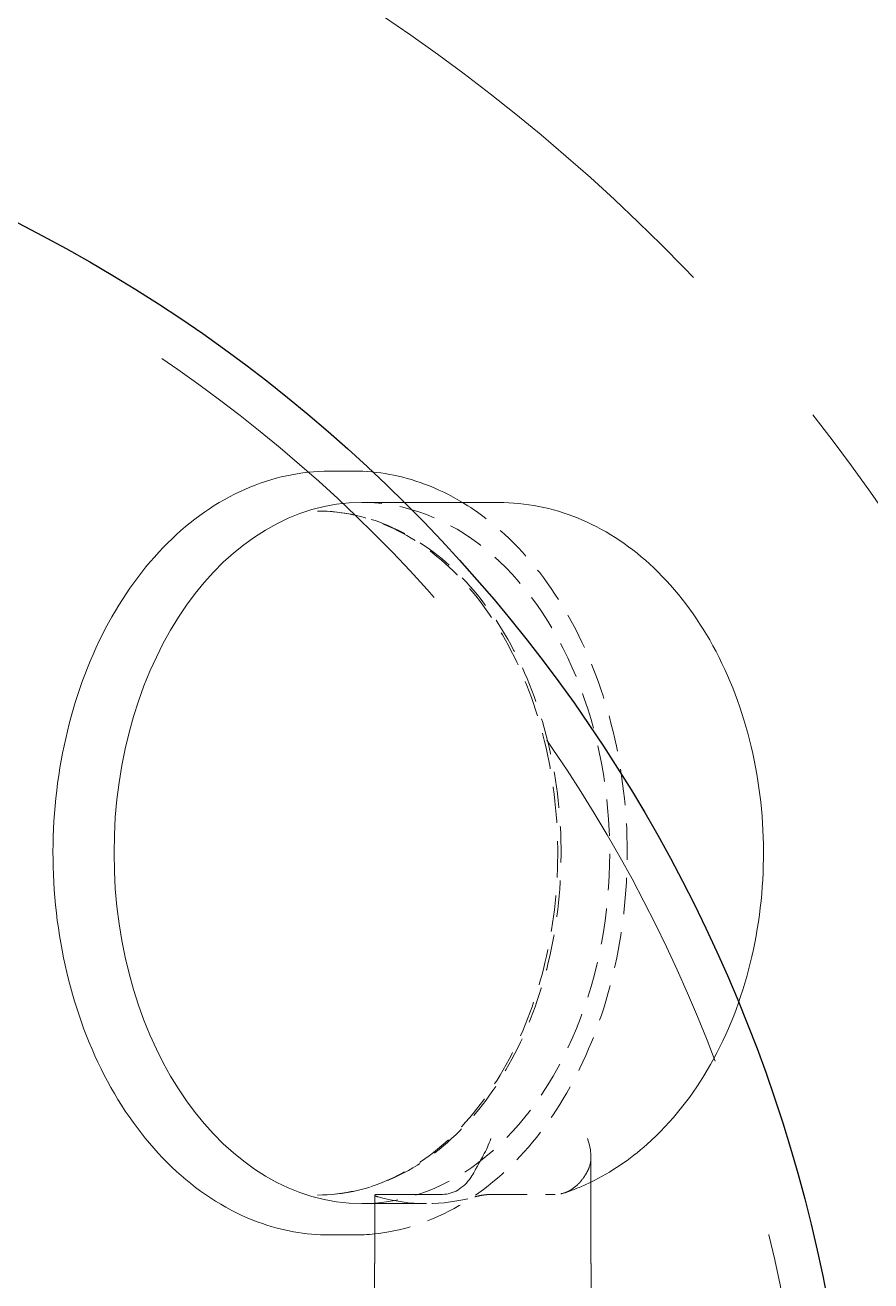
# Model space of a CAD drawing. Header units: millimetres. Extents: x -46397 to 283259, y -8690 to 23983.
# Drawn here: x -33851.4 to -33735.1, y 5866.1 to 6038.8 of the extents above; entities that cross this region are included whole.
import ezdxf

# ---------------------------------------------------------------- set-up
doc = ezdxf.new("R2010")
doc.units = ezdxf.units.MM
doc.linetypes.add('CENTER', pattern=[2, 1.25, -0.25, 0.25, -0.25])
doc.linetypes.add('HIDDENX2', pattern=[0.75, 0.5, -0.25])
doc.layers.add('DUONGCHINH', color=7, linetype='Continuous', lineweight=25)
doc.layers.add('DUONGTAM', color=1, linetype='CENTER', lineweight=0)

# ---------------------------------------------------------------- blocks, each defined once
blk = doc.blocks.new('A$C3d023de0')
at = {"color": 3, "linetype": 'HIDDENX2', "lineweight": 0, "ltscale": 100}
blk.add_lwpolyline([(-600, 1954.61), (-600, 2004.63, -0.284518), (-488.32, 2187.93, -0.238987), (488.32, 2187.93, -0.284518), (600, 2004.63), (600, 1954.61)], format="xyb", dxfattribs=at)
at = {"layer": 'DUONGCHINH', "color": 2, "ltscale": 10}
blk.add_lwpolyline([(-606, 1954.61), (-606, 2004.61, -0.28449), (-491.03, 2193.28, -0.238987), (491.03, 2193.28, -0.28449), (606, 2004.61), (606, 1954.61)], format="xyb", close=True, dxfattribs=at)

msp = doc.modelspace()

# ---------------------------------------------------------------- linework, layer by layer
at = {"color": 2, "linetype": 'Continuous', "lineweight": 0, "ltscale": 10, "extrusion": (0, 1, 0)}
for p, q in [((-33809.51, 5977.48, -1.5), (-33806.18, 5977.48, -1.5)), ((-33786.23, 5973.17, -1.5), (-33805.08, 5973.17, -1.5)), ((-33773.57, 5868.5, -1.5), (-33773.57, 5883.24, -1.5)), ((-33803.32, 5877.9, -1.5), (-33803.32, 5868.5, -1.5)), ((-33793.99, 5878, -1.5), (-33802.86, 5878, -1.5)), ((-33796.21, 5876.73, -1.5), (-33805.08, 5876.73, -1.5)), ((-33809.51, 5872.42, -1.5), (-33806.18, 5872.42, -1.5))]:
    msp.add_line(p, q, dxfattribs=at)
at = {"color": 1, "linetype": 'HIDDENX2', "lineweight": 0, "ltscale": 10, "extrusion": (0, 1, 0)}
for p, q in [((-33787.34, 5878, -1.5), (-33778.47, 5878, -1.5)), ((-33803.34, 5868.5, -1.5), (-33803.34, 5846.94, -1.5)), ((-33773.55, 5868.5, -1.5), (-33773.55, 5846.94, -1.5))]:
    msp.add_line(p, q, dxfattribs=at)
at = {"color": 2, "linetype": 'Continuous', "lineweight": 0, "ltscale": 10}
for major_axis, start_param, end_param in [((0, 48.22), 0, 1.570796), ((0, -48.22), -1.570796, 0)]:
    msp.add_ellipse((-33805.08, 5924.95, -1.5), major_axis=major_axis, ratio=0.707107, start_param=start_param, end_param=end_param, dxfattribs=at)
at = {"color": 1, "linetype": 'HIDDENX2', "lineweight": 0, "ltscale": 10}
for centre, start_param, end_param in [((-33805.08, 5924.95, -1.5), 0, 3.141593), ((-33796.21, 5924.95, -1.5), -0.196382, 0.196382)]:
    msp.add_ellipse(centre, major_axis=(0, -48.22), ratio=0.707107, start_param=start_param, end_param=end_param, dxfattribs=at)
at = {"color": 2, "linetype": 'Continuous', "lineweight": 0, "ltscale": 10}
for points, knots in [([(-33809.51, 5977.48, -1.5), (-33813.48, 5977.48, -1.5), (-33817.45, 5976.62, -1.5), (-33825.01, 5973.28, -1.5), (-33828.61, 5970.77, -1.5), (-33835.12, 5964.29, -1.5), (-33838.02, 5960.28, -1.5), (-33842.77, 5951.19, -1.5), (-33844.61, 5946.09, -1.5), (-33847.05, 5935.35, -1.5), (-33847.64, 5929.71, -1.5), (-33847.5, 5918.46, -1.5), (-33846.78, 5912.85, -1.5), (-33844.09, 5902.22, -1.5), (-33842.12, 5897.19, -1.5), (-33837.1, 5888.25, -1.5), (-33834.05, 5884.32, -1.5), (-33827.19, 5878.05, -1.5), (-33823.38, 5875.67, -1.5), (-33816.16, 5873.02, -1.5), (-33812.84, 5872.42, -1.5), (-33809.51, 5872.42, -1.5)], [0.186074, 0.186074, 0.186074, 0.186074, 0.488584, 0.488584, 0.798681, 0.798681, 1.12025, 1.12025, 1.44663, 1.44663, 1.773653, 1.773653, 2.1006, 2.1006, 2.427625, 2.427625, 2.75378, 2.75378, 3.074253, 3.074253, 3.327667, 3.327667, 3.327667, 3.327667]), ([(-33791.24, 5973.17, -1.5), (-33792.93, 5974.19, -1.5), (-33794.68, 5975.04, -1.5), (-33799.62, 5976.88, -1.5), (-33802.9, 5977.48, -1.5), (-33806.18, 5977.48, -1.5)], [6.0660528, 6.0660528, 6.0660528, 6.0660528, 6.2118888, 6.2118888, 6.4692594, 6.4692594, 6.4692594, 6.4692594]), ([(-33786.23, 5973.17, -1.5), (-33782.54, 5973.17, -1.5), (-33778.86, 5972.43, -1.5), (-33771.82, 5969.58, -1.5), (-33768.48, 5967.41, -1.5), (-33762.29, 5961.79, -1.5), (-33759.51, 5958.23, -1.5), (-33754.84, 5950.07, -1.5), (-33753, 5945.42, -1.5), (-33750.5, 5935.57, -1.5), (-33749.85, 5930.38, -1.5), (-33749.82, 5919.97, -1.5), (-33750.43, 5914.77, -1.5), (-33752.87, 5904.84, -1.5), (-33754.7, 5900.12, -1.5), (-33759.49, 5891.66, -1.5), (-33762.43, 5887.92, -1.5), (-33768.22, 5882.79, -1.5), (-33770.8, 5881.03, -1.5), (-33773.57, 5879.69, -1.5)], [6.097111, 6.097111, 6.097111, 6.097111, 6.375971, 6.375971, 6.668224, 6.668224, 6.98729, 6.98729, 7.323267, 7.323267, 7.663053, 7.663053, 8.00291, 8.00291, 8.342715, 8.342715, 8.678845, 8.678845, 8.909089, 8.909089, 8.909089, 8.909089]), ([(-33787.34, 5885.69, -1.5), (-33787.34, 5885.68, -1.5), (-33787.34, 5885.68, -1.5), (-33787.62, 5884.86, -1.5), (-33787.99, 5884.08, -1.5), (-33788.71, 5882.74, -1.5), (-33789.03, 5882.19, -1.5), (-33789.39, 5881.54, -1.5), (-33789.48, 5881.38, -1.5), (-33789.55, 5881.23, -1.5)], [1.1423712, 1.1423712, 1.1423712, 1.1423712, 1.1436049, 1.1436049, 1.3513443, 1.3513443, 1.5195255, 1.5195255, 1.5771224, 1.5771224, 1.5771224, 1.5771224]), ([(-33774.03, 5885.69, -1.5), (-33774.03, 5885.68, -1.5), (-33774.03, 5885.68, -1.5), (-33773.75, 5884.86, -1.5), (-33773.59, 5884.08, -1.5), (-33773.57, 5883.3, -1.5), (-33773.57, 5883.27, -1.5), (-33773.57, 5883.24, -1.5)], [-0.0010241, -0.0010241, -0.0010241, -0.0010241, 0, 0, 0.1724436, 0.1724436, 0.1803076, 0.1803076, 0.1803076, 0.1803076]), ([(-33789.55, 5881.23, -1.5), (-33789.72, 5880.9, -1.5), (-33789.91, 5880.59, -1.5), (-33790.33, 5879.98, -1.5), (-33790.62, 5879.63, -1.5), (-33791.24, 5879.04, -1.5), (-33791.57, 5878.79, -1.5), (-33792.2, 5878.41, -1.5), (-33792.56, 5878.26, -1.5), (-33793.28, 5878.05, -1.5), (-33793.65, 5878, -1.5), (-33793.99, 5878, -1.5)], [0, 0, 0, 0, 0.0716764, 0.0716764, 0.1646143, 0.1646143, 0.2575522, 0.2575522, 0.3492283, 0.3492283, 0.4409044, 0.4409044, 0.4409044, 0.4409044]), ([(-33803.32, 5877.9, -1.5), (-33803.32, 5877.9, -1.5), (-33803.32, 5877.9, -1.5), (-33803.32, 5877.93, -1.5), (-33803.28, 5877.95, -1.5), (-33803.12, 5877.99, -1.5), (-33803, 5878, -1.5), (-33802.86, 5878, -1.5)], [0.30433727, 0.30433727, 0.30433727, 0.30433727, 0.30478857, 0.30478857, 0.34243304, 0.34243304, 0.38007752, 0.38007752, 0.38007752, 0.38007752])]:
    msp.add_open_spline(points, degree=3, knots=knots, dxfattribs=at)
at = {"color": 1, "linetype": 'HIDDENX2', "lineweight": 0, "ltscale": 10}
for points, knots in [([(-33803.32, 5872.57, -1.5), (-33800.32, 5872.89, -1.5), (-33797.36, 5873.71, -1.5), (-33790.72, 5876.73, -1.5), (-33787.14, 5879.3, -1.5), (-33780.7, 5885.88, -1.5), (-33777.85, 5889.92, -1.5), (-33773.2, 5899.06, -1.5), (-33771.41, 5904.17, -1.5), (-33769.05, 5914.91, -1.5), (-33768.5, 5920.54, -1.5), (-33768.68, 5931.76, -1.5), (-33769.42, 5937.35, -1.5), (-33772.12, 5947.94, -1.5), (-33774.08, 5952.93, -1.5), (-33779.05, 5961.79, -1.5), (-33782.05, 5965.67, -1.5), (-33787.27, 5970.48, -1.5), (-33789.21, 5971.95, -1.5), (-33791.24, 5973.17, -1.5)], [3.4027, 3.4027, 3.4027, 3.4027, 3.63853, 3.63853, 3.953712, 3.953712, 4.274776, 4.274776, 4.59801, 4.59801, 4.921481, 4.921481, 5.244907, 5.244907, 5.568383, 5.568383, 5.891483, 5.891483, 6.066053, 6.066053, 6.066053, 6.066053]), ([(-33811.17, 5877.91, -1.5), (-33807.63, 5877.91, -1.5), (-33804.08, 5878.73, -1.5), (-33797.35, 5881.94, -1.5), (-33794.17, 5884.32, -1.5), (-33788.53, 5890.36, -1.5), (-33786.05, 5894.02, -1.5), (-33782.03, 5902.26, -1.5), (-33780.49, 5906.84, -1.5), (-33778.5, 5916.45, -1.5), (-33778.04, 5921.49, -1.5), (-33778.27, 5931.5, -1.5), (-33778.96, 5936.49, -1.5), (-33781.39, 5945.89, -1.5), (-33783.14, 5950.31, -1.5), (-33787.52, 5958.14, -1.5), (-33790.14, 5961.55, -1.5), (-33796.01, 5967.03, -1.5), (-33799.25, 5969.1, -1.5), (-33805.42, 5971.45, -1.5), (-33808.3, 5971.99, -1.5), (-33811.17, 5971.99, -1.5)], [3.327667, 3.327667, 3.327667, 3.327667, 3.653136, 3.653136, 3.975651, 3.975651, 4.294825, 4.294825, 4.612995, 4.612995, 4.931093, 4.931093, 5.249222, 5.249222, 5.567312, 5.567312, 5.885567, 5.885567, 6.205195, 6.205195, 6.469259, 6.469259, 6.469259, 6.469259]), ([(-33811.17, 5971.99, -1.5), (-33807.63, 5971.99, -1.5), (-33804.08, 5971.2, -1.5), (-33797.33, 5968.09, -1.5), (-33794.14, 5965.77, -1.5), (-33788.4, 5959.83, -1.5), (-33785.87, 5956.2, -1.5), (-33781.75, 5948, -1.5), (-33780.16, 5943.43, -1.5), (-33778.09, 5933.81, -1.5), (-33777.6, 5928.77, -1.5), (-33777.78, 5918.73, -1.5), (-33778.45, 5913.73, -1.5), (-33780.87, 5904.27, -1.5), (-33782.63, 5899.82, -1.5), (-33787.06, 5891.9, -1.5), (-33789.73, 5888.45, -1.5), (-33795.72, 5882.9, -1.5), (-33799.04, 5880.81, -1.5), (-33805.33, 5878.45, -1.5), (-33808.25, 5877.91, -1.5), (-33811.17, 5877.91, -1.5)], [6.097111, 6.097111, 6.097111, 6.097111, 6.411909, 6.411909, 6.729261, 6.729261, 7.049923, 7.049923, 7.371737, 7.371737, 7.693665, 7.693665, 8.015566, 8.015566, 8.337498, 8.337498, 8.659233, 8.659233, 8.979501, 8.979501, 9.238704, 9.238704, 9.238704, 9.238704]), ([(-33773.57, 5883.24, -1.5), (-33773.57, 5882.68, -1.5), (-33773.66, 5882.17, -1.5), (-33773.88, 5881.54, -1.5), (-33773.95, 5881.38, -1.5), (-33774.03, 5881.23, -1.5)], [0.1803076, 0.1803076, 0.1803076, 0.1803076, 0.3120501, 0.3120501, 0.359861, 0.359861, 0.359861, 0.359861]), ([(-33774.03, 5881.23, -1.5), (-33774.2, 5880.9, -1.5), (-33774.38, 5880.59, -1.5), (-33774.81, 5879.98, -1.5), (-33775.1, 5879.63, -1.5), (-33775.72, 5879.04, -1.5), (-33776.05, 5878.79, -1.5), (-33776.68, 5878.41, -1.5), (-33777.03, 5878.26, -1.5), (-33777.76, 5878.05, -1.5), (-33778.13, 5878, -1.5), (-33778.47, 5878, -1.5)], [2.581263, 2.581263, 2.581263, 2.581263, 2.6529395, 2.6529395, 2.7458773, 2.7458773, 2.8388152, 2.8388152, 2.9304913, 2.9304913, 3.0221674, 3.0221674, 3.0221674, 3.0221674]), ([(-33773.57, 5879.69, -1.5), (-33774.63, 5879.18, -1.5), (-33775.71, 5878.73, -1.5), (-33776.95, 5878.3, -1.5), (-33777.09, 5878.25, -1.5), (-33777.23, 5878.2, -1.5)], [8.90908902, 8.90908902, 8.90908902, 8.90908902, 8.99698677, 8.99698677, 9.00808841, 9.00808841, 9.00808841, 9.00808841]), ([(-33802.86, 5877.66, -1.5), (-33803, 5877.7, -1.5), (-33803.12, 5877.74, -1.5), (-33803.28, 5877.83, -1.5), (-33803.32, 5877.86, -1.5), (-33803.32, 5877.9, -1.5)], [0.38007752, 0.38007752, 0.38007752, 0.38007752, 0.41862642, 0.41862642, 0.45672403, 0.45672403, 0.45672403, 0.45672403]), ([(-33787.34, 5878, -1.5), (-33787.47, 5878, -1.5), (-33787.65, 5877.99, -1.5), (-33788.03, 5877.95, -1.5), (-33788.24, 5877.93, -1.5), (-33788.64, 5877.87, -1.5), (-33788.85, 5877.83, -1.5), (-33789.24, 5877.74, -1.5), (-33789.41, 5877.7, -1.5), (-33789.55, 5877.66, -1.5)], [0.1519505, 0.1519505, 0.1519505, 0.1519505, 0.189595, 0.189595, 0.2272395, 0.2272395, 0.2657884, 0.2657884, 0.3043373, 0.3043373, 0.3043373, 0.3043373])]:
    msp.add_open_spline(points, degree=3, knots=knots, dxfattribs=at)
at = {"color": 2, "linetype": 'Continuous', "lineweight": 0, "ltscale": 10}
msp.add_open_spline([(-33806.18, 5872.42, -1.5), (-33805.23, 5872.42, -1.5), (-33804.27, 5872.47, -1.5), (-33803.32, 5872.57, -1.5)], degree=3, dxfattribs=at)
at = {"layer": 'DUONGTAM', "color": 5, "lineweight": 0, "ltscale": 100, "elevation": -1.5}
msp.add_lwpolyline([(-34999.36, 5772.97), (-34999.36, 4272.97), (-34999.36, 4223.14, 0.284296), (-34857, 3989.71, 0.238987), (-33829.72, 3989.71, 0.284296), (-33687.36, 4223.14), (-33687.36, 4272.97), (-33687.36, 5772.97), (-33687.36, 5822.8, 0.284296), (-33829.72, 6056.23, 0.238987), (-34857, 6056.23, 0.284296), (-34999.36, 5822.8)], format="xyb", close=True, dxfattribs=at)

# ---------------------------------------------------------------- block references
msp.add_blockref('A$C3d023de0', (-34343.36, 3818.29, -1.5))

doc.saveas('drawing.dxf')
